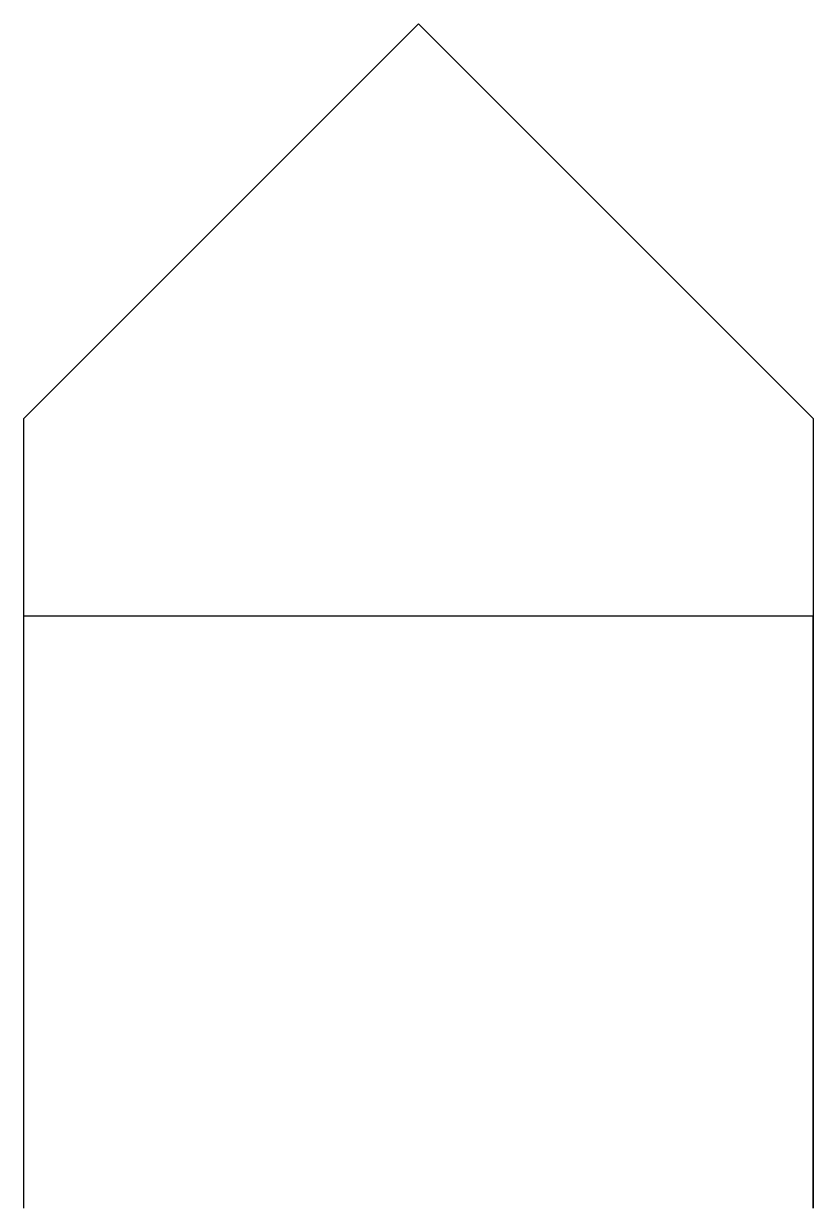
# Model space of a CAD drawing. Header units: millimetres. Extents: x 1.79 to 6.42, y 2.45 to 4.75.
# Drawn here: x 2.3634 to 2.4034, y 2.862 to 2.9219 of the extents above; entities that cross this region are included whole.
import ezdxf

# ---------------------------------------------------------------- set-up
doc = ezdxf.new("R2010")
doc.units = ezdxf.units.MM
doc.header["$MEASUREMENT"] = 0
doc.layers.add('TopOverlay', color=2, linetype='Continuous')

msp = doc.modelspace()

# ---------------------------------------------------------------- linework, layer by layer
at = {"layer": 'TopOverlay'}
for p, q in [((2.363431, 2.901948), (2.383425, 2.921941)), ((2.383425, 2.921941), (2.403418, 2.901948)), ((2.363431, 2.861961), (2.363431, 2.901948)), ((2.403418, 2.901948), (2.403418, 2.861961)), ((2.403418, 2.891951), (2.363431, 2.891951)), ((2.403418, 2.861961), (2.403418, 2.891951))]:
    msp.add_line(p, q, dxfattribs=at)

doc.saveas('drawing.dxf')
